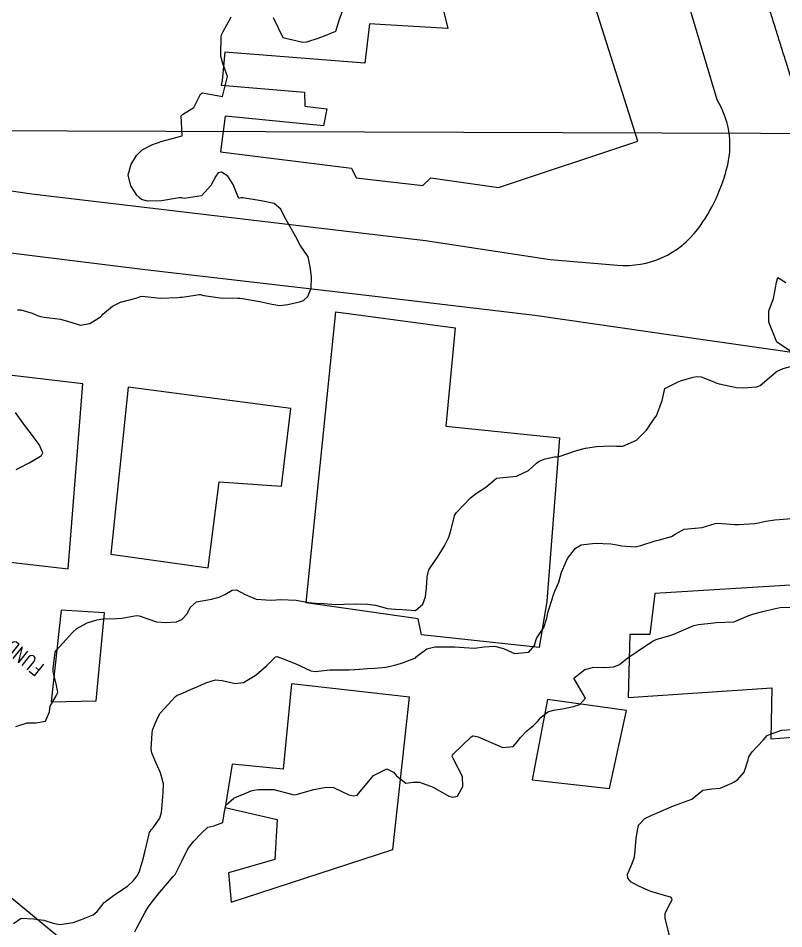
# Model space of a CAD drawing. Header units: metres. Extents: x 307586 to 320046, y 7427249 to 7434250.
# Drawn here: x 319146.4 to 319223.3, y 7428942.2 to 7429033.7 of the extents above; entities that cross this region are included whole.
import ezdxf

# ---------------------------------------------------------------- set-up
doc = ezdxf.new("R2010")
doc.units = ezdxf.units.M
doc.header["$MEASUREMENT"] = 0
doc.linetypes.add('CONTINUO', pattern=[0])
for name, color, linetype in [('Curvas de Nivel 1m', 11, 'Continuous'), ('Curvas de Nivel 5m', 15, 'Continuous'), ('Divisa', 42, 'FENCELINE2'), ('Edificações', 30, 'Continuous'), ('TEXTO', 45, 'Continuous'), ('Vias Primárias', 230, 'Continuous')]:
    doc.layers.add(name, color=color, linetype=linetype)
doc.styles.add('ROMANS', font='romans', dxfattribs={"height": 0.2})
doc.linetypes.add('FENCELINE2', pattern='A,0.25,-0.1,[132,ltypeshp.shx,S=0.1,R=0,X=-0.1,Y=0],-0.1,1', length=1.45)

msp = doc.modelspace()

# ---------------------------------------------------------------- linework, layer by layer
at = {"layer": 'Curvas de Nivel 1m', "flags": 128}
for points, elevation in [([(319172.001, 7429033.755), (319172.973, 7429031.74), (319174.968, 7429031.271), (319175.375, 7429031.309), (319176.632, 7429031.703), (319176.868, 7429031.807), (319176.975, 7429031.852), (319178.292, 7429032.371), (319178.686, 7429033.675), (319179.011, 7429034.465)], 776), ([(319146.324, 7429004.377), (319146.638, 7429004.393), (319147.773, 7429004.043), (319148.387, 7429003.79), (319148.63, 7429003.731), (319148.997, 7429003.659), (319150.635, 7429003.451), (319151.432, 7429003.197), (319152.626, 7429002.838), (319153.59, 7429003.009), (319154.639, 7429003.678), (319154.774, 7429003.826), (319154.888, 7429003.958), (319155.849, 7429004.75), (319156.655, 7429005.157), (319158.346, 7429005.601), (319158.661, 7429005.735), (319158.823, 7429005.747), (319160.66, 7429005.555), (319162.424, 7429005.627), (319162.661, 7429005.642), (319162.868, 7429005.651), (319164.163, 7429005.845), (319164.576, 7429005.928), (319164.664, 7429005.928), (319165.028, 7429005.836), (319166.661, 7429005.595), (319168.437, 7429005.57), (319168.661, 7429005.568), (319168.913, 7429005.534), (319170.657, 7429005.223), (319171.862, 7429004.959), (319172.654, 7429004.834), (319173.477, 7429004.909), (319174.658, 7429005.199), (319175.044, 7429005.331), (319175.485, 7429005.712), (319175.812, 7429006.569), (319175.835, 7429007.708), (319175.714, 7429008.693), (319175.5, 7429009.712), (319174.724, 7429010.873), (319174.269, 7429011.725), (319173.686, 7429012.794), (319173.14, 7429013.736), (319172.77, 7429014.485), (319172.097, 7429015.071), (319170.778, 7429015.318), (319168.951, 7429015.618), (319168.781, 7429015.619), (319168.564, 7429015.576), (319168.453, 7429015.795), (319167.963, 7429016.971), (319167.441, 7429017.81), (319166.809, 7429018.222), (319166.482, 7429018.149), (319166.247, 7429017.826), (319165.751, 7429016.873), (319164.783, 7429015.84), (319163.071, 7429015.566), (319162.781, 7429015.636), (319162.559, 7429015.642), (319160.777, 7429015.325), (319159.375, 7429015.306), (319158.779, 7429015.48), (319158.524, 7429015.657), (319158.293, 7429015.917), (319157.704, 7429016.839), (319157.443, 7429017.93), (319157.739, 7429019.006), (319158.297, 7429019.918), (319158.839, 7429020.472), (319159.802, 7429020.942), (319160.847, 7429021.328), (319162.853, 7429021.86), (319162.764, 7429023.862), (319162.884, 7429023.99), (319164.022, 7429024.719), (319164.602, 7429025.843), (319164.71, 7429026.036), (319164.906, 7429026.181), (319166.903, 7429025.82), (319167.426, 7429027.812), (319166.942, 7429029.126), (319166.755, 7429029.822), (319166.743, 7429030.034), (319166.768, 7429031.822), (319166.794, 7429032.004), (319166.981, 7429032.342), (319167.509, 7429033.298), (319167.775, 7429033.808)], 776), ([(319224.6, 7428999.817), (319222.613, 7429001.14), (319221.808, 7429003.153), (319221.791, 7429004.29), (319222.156, 7429005.148), (319222.29, 7429005.524), (319222.562, 7429007.142), (319222.698, 7429007.64), (319223.514, 7429007.132)], 777), ([(319146.138, 7428962.523), (319147.267, 7428962.913), (319148.142, 7428962.894), (319149.105, 7428963.058), (319149.533, 7428964.016), (319149.601, 7428964.576), (319150.177, 7428965.629), (319150.32, 7428965.869), (319150.351, 7428966.007), (319150.342, 7428966.165), (319150.191, 7428966.816), (319149.906, 7428968.013), (319149.892, 7428968.329), (319150.108, 7428970.011), (319150.147, 7428970.098), (319150.235, 7428970.194), (319151.822, 7428971.986), (319152.257, 7428972.385), (319153.293, 7428972.939), (319154.272, 7428973.251), (319154.887, 7428973.338), (319156.275, 7428973.373), (319156.792, 7428973.408), (319158.28, 7428973.699), (319158.534, 7428973.653), (319160.27, 7428973.032), (319161.18, 7428972.966), (319162.271, 7428973.055), (319162.837, 7428973.292), (319163.373, 7428973.849), (319163.664, 7428974.471), (319164.295, 7428975.057), (319165.807, 7428975.326), (319166.299, 7428975.445), (319166.57, 7428975.538), (319167.133, 7428975.802), (319167.875, 7428976.227), (319168.308, 7428976.261), (319169.19, 7428975.781), (319170.298, 7428975.318), (319171.761, 7428975.212), (319172.298, 7428975.255), (319172.748, 7428975.285), (319174.298, 7428975.226), (319175.59, 7428974.995), (319176.295, 7428974.922), (319177.102, 7428974.875), (319178.294, 7428974.802), (319179.13, 7428974.827), (319180.295, 7428974.851), (319181.486, 7428974.824), (319182.294, 7428974.714), (319183.5, 7428974.399), (319184.29, 7428974.312), (319184.99, 7428974.29), (319186.289, 7428974.176), (319187.038, 7428974.82), (319187.316, 7428975.56), (319187.413, 7428976.457), (319187.466, 7428977.559), (319187.634, 7428978.257), (319188.349, 7428979.318), (319188.453, 7428979.447), (319188.523, 7428979.548), (319189.228, 7428980.678), (319189.637, 7428981.537), (319189.822, 7428982.095), (319190.17, 7428983.532), (319190.219, 7428983.718), (319190.408, 7428984.029), (319191.824, 7428985.509), (319192.43, 7428985.974), (319193.36, 7428986.57), (319194.453, 7428987.48), (319196.455, 7428987.669), (319197.649, 7428988.25), (319198.468, 7428988.978), (319198.725, 7428989.173), (319199.341, 7428989.421), (319200.279, 7428989.608), (319200.475, 7428989.615), (319200.73, 7428989.661), (319202.482, 7428990.249), (319203.378, 7428990.477), (319204.486, 7428990.647), (319205.871, 7428990.724), (319206.486, 7428990.682), (319207.129, 7428990.681), (319208.493, 7428991.31), (319209.515, 7428992.293), (319210.172, 7428993.294), (319210.32, 7428993.497), (319210.527, 7428993.734), (319211.101, 7428995.282), (319211.352, 7428996.487), (319212.57, 7428997.096), (319212.685, 7428997.145), (319212.915, 7428997.257), (319214.188, 7428997.633), (319214.577, 7428997.69), (319215.011, 7428997.667), (319216.112, 7428997.217), (319216.57, 7428997.034), (319216.818, 7428996.959), (319218.564, 7428996.573), (319219.193, 7428996.554), (319220.565, 7428996.664), (319220.945, 7428996.786), (319221.376, 7428997.158), (319222.584, 7428998.199), (319223.235, 7428998.485), (319224.59, 7428998.845)], 777), ([(319146.167, 7428988.334), (319146.449, 7428988.473), (319147.484, 7428989.013), (319148.466, 7428989.592), (319148.726, 7428989.77), (319148.849, 7428990.026), (319148.481, 7428990.854), (319147.988, 7428991.535), (319147.606, 7428992.043), (319147.123, 7428992.675), (319146.507, 7428993.505), (319146.091, 7428994.064)], 776), ([(319145.9, 7428942.762), (319146.668, 7428943.28), (319147.905, 7428943.21), (319148.951, 7428943.067), (319149.901, 7428942.796), (319150.562, 7428942.656), (319151.902, 7428942.849), (319152.735, 7428943.141), (319153.909, 7428943.616), (319154.297, 7428943.954), (319155.001, 7428944.869), (319155.938, 7428945.572), (319156.16, 7428945.708), (319156.506, 7428945.924), (319157.366, 7428946.498), (319157.954, 7428947.061), (319158.334, 7428947.531), (319158.548, 7428947.904), (319158.868, 7428949.013), (319159.106, 7428949.899), (319159.274, 7428950.623), (319159.58, 7428951.894), (319159.751, 7428952.159), (319160.021, 7428952.448), (319160.605, 7428953.311), (319160.77, 7428953.879), (319160.828, 7428954.655), (319160.959, 7428955.877), (319160.974, 7428956.779), (319160.672, 7428957.881), (319160.102, 7428959.167), (319159.818, 7428959.893), (319159.752, 7428960.258), (319159.827, 7428961.893), (319159.869, 7428962.16), (319160.147, 7428962.839), (319160.469, 7428963.575), (319160.66, 7428963.883), (319162.18, 7428965.548), (319162.362, 7428965.678), (319162.808, 7428965.854), (319163.76, 7428966.271), (319164.189, 7428966.463), (319165.328, 7428966.956), (319166.197, 7428967.208), (319166.859, 7428967.141), (319168.193, 7428966.839), (319169.019, 7428966.958), (319170.202, 7428967.672), (319170.334, 7428967.768), (319171.337, 7428968.632), (319172.23, 7428969.537), (319172.397, 7428969.572), (319174.22, 7428968.851), (319175.77, 7428968.136), (319176.208, 7428968.048), (319177.678, 7428968.209), (319178.211, 7428968.23), (319179.647, 7428968.22), (319180.212, 7428968.267), (319181.484, 7428968.361), (319182.214, 7428968.382), (319183.32, 7428968.505), (319184.219, 7428968.702), (319184.908, 7428968.905), (319186.23, 7428969.396), (319186.324, 7428969.477), (319186.403, 7428969.568), (319187.453, 7428970.346), (319188.243, 7428970.522), (319189.254, 7428970.529), (319190.243, 7428970.542), (319191.193, 7428970.466), (319192.242, 7428970.397), (319193.207, 7428970.527), (319194.244, 7428970.614), (319195.147, 7428970.372), (319196.237, 7428969.863), (319197.686, 7428969.988), (319198.245, 7428970.673), (319198.415, 7428971.264), (319198.506, 7428971.427), (319199.207, 7428972.482), (319199.503, 7428973.418), (319199.638, 7428974.068), (319200.052, 7428975.413), (319200.113, 7428975.605), (319200.314, 7428976.142), (319200.715, 7428977.016), (319200.815, 7428977.403), (319200.966, 7428978.028), (319201.575, 7428979.392), (319202.363, 7428980.438), (319202.96, 7428980.781), (319204.369, 7428980.958), (319205.923, 7428980.891), (319206.368, 7428980.807), (319207.025, 7428980.664), (319208.366, 7428980.595), (319208.956, 7428980.715), (319210.372, 7428981.166), (319210.815, 7428981.283), (319212.013, 7428981.631), (319212.382, 7428981.847), (319213.301, 7428982.339), (319214.391, 7428982.452), (319215.107, 7428982.515), (319216.398, 7428982.912), (319216.664, 7428982.943), (319218.397, 7428982.816), (319218.773, 7428982.81), (319220.399, 7428982.921), (319220.614, 7428982.952), (319221.497, 7428983.154), (319222.404, 7428983.284), (319224.112, 7428983.416)], 778), ([(319158.112, 7428941.907), (319158.305, 7428942.31), (319159.124, 7428943.892), (319159.429, 7428944.386), (319159.935, 7428945.063), (319160.615, 7428945.88), (319161.959, 7428947.468), (319162.139, 7428947.68), (319162.254, 7428947.857), (319162.825, 7428949.006), (319163.238, 7428949.848), (319163.499, 7428950.344), (319164.004, 7428950.996), (319164.804, 7428951.828), (319165.434, 7428952.407), (319166.024, 7428952.552), (319166.933, 7428952.897), (319167.077, 7428953.8), (319167.226, 7428954.623), (319168.059, 7428955.35), (319168.362, 7428955.485), (319169.087, 7428955.78), (319169.773, 7428956.066), (319170.067, 7428956.139), (319170.515, 7428956.211), (319172.068, 7428956.216), (319173.847, 7428955.722), (319174.063, 7428955.686), (319174.325, 7428955.716), (319176.068, 7428956.211), (319177.308, 7428956.44), (319178.07, 7428956.397), (319179.618, 7428955.654), (319180.062, 7428955.555), (319180.436, 7428955.644), (319182.083, 7428957.62), (319183.427, 7428958.273), (319184.088, 7428957.941), (319184.397, 7428957.595), (319185.322, 7428956.828), (319186.077, 7428956.935), (319186.691, 7428956.949), (319188.072, 7428956.441), (319189.648, 7428955.534), (319190.062, 7428955.427), (319190.525, 7428955.523), (319191.073, 7428956.515), (319191.024, 7428957.516), (319190.109, 7428959.242), (319189.988, 7428959.531), (319190.005, 7428959.64), (319190.115, 7428959.785), (319191.907, 7428961.503), (319192.055, 7428961.581), (319192.134, 7428961.588), (319192.607, 7428961.495), (319194.126, 7428960.813), (319195.082, 7428960.426), (319196.124, 7428960.533), (319196.556, 7428961.019), (319196.838, 7428961.443), (319197.478, 7428962.102), (319198.151, 7428962.626), (319198.56, 7428963.023), (319198.91, 7428963.423), (319199.582, 7428964.003), (319200.171, 7428964.177), (319201.073, 7428964.298), (319202.175, 7428964.546), (319202.8, 7428964.75), (319203.381, 7428965.368), (319202.213, 7428967.38), (319203.331, 7428968.26), (319204.224, 7428968.481), (319205.339, 7428968.458), (319206.225, 7428968.531), (319206.793, 7428968.759), (319207.518, 7428969.317), (319207.91, 7428969.639), (319208.238, 7428969.839), (319209.116, 7428970.429), (319210.252, 7428971.179), (319210.497, 7428971.286), (319211.853, 7428971.673), (319212.261, 7428971.811), (319213.275, 7428972.243), (319214.274, 7428972.667), (319214.73, 7428972.779), (319216.279, 7428972.946), (319216.524, 7428972.963), (319218.281, 7428973.048), (319218.392, 7428973.079), (319218.612, 7428973.187), (319219.782, 7428973.681), (319220.29, 7428973.849), (319221.209, 7428974.073), (319222.295, 7428974.352), (319222.959, 7428974.471), (319224.297, 7428974.528)], 779)]:
    msp.add_lwpolyline(points, dxfattribs=dict(at, elevation=elevation))
at = {"layer": 'Curvas de Nivel 5m', "elevation": 780, "flags": 128}
msp.add_lwpolyline([(319211.893, 7428941.26), (319211.399, 7428943.265), (319211.394, 7428943.8), (319211.939, 7428944.836), (319212.077, 7428945.123), (319212.065, 7428945.259), (319211.945, 7428945.377), (319211.787, 7428945.42), (319209.953, 7428945.956), (319208.807, 7428946.45), (319207.967, 7428946.91), (319207.646, 7428947.313), (319207.603, 7428947.687), (319207.985, 7428948.536), (319208.273, 7428949.306), (319208.353, 7428949.661), (319208.471, 7428951.303), (319208.72, 7428952.612), (319209.328, 7428953.291), (319210.046, 7428953.623), (319210.678, 7428953.902), (319212.055, 7428954.497), (319212.608, 7428954.704), (319214.063, 7428955.24), (319215.173, 7428956.127), (319216.079, 7428956.274), (319216.93, 7428956.351), (319218.088, 7428956.834), (319218.316, 7428956.961), (319218.643, 7428957.184), (319219.33, 7428957.948), (319219.732, 7428959.174), (319219.791, 7428959.498), (319220.121, 7428960.001), (319221.22, 7428961.154), (319221.653, 7428961.634), (319222.143, 7428961.828), (319223.11, 7428962.169), (319224.15, 7428962.23)], dxfattribs=at)
at = {"layer": 'Divisa'}
msp.add_lwpolyline([(319195.491, 7428893.154), (319178.928, 7428911.825), (319162.262, 7428931.636), (319117.965, 7428968.166), (319107.593, 7428975.46), (319093.439, 7428984.686), (319093.679, 7428985.752), (319088.501, 7428990.62), (319080.038, 7428996.447)], dxfattribs=at)
at = {"layer": 'Edificações'}
for points in [[(319208.651, 7429021.327), (319200.59, 7429046.68), (319186.897, 7429043.435), (319189.566, 7429032.655), (319183.3, 7429033.003), (319181.675, 7429033.118), (319181.211, 7429029.177), (319167.155, 7429030.276), (319166.864, 7429027.436), (319166.777, 7429026.955), (319175.149, 7429026.233), (319175.167, 7429024.854), (319177.385, 7429024.577), (319177.062, 7429022.869), (319167.171, 7429023.839), (319166.709, 7429020.238), (319179.881, 7429018.622), (319180.343, 7429017.652), (319187.045, 7429016.868), (319187.83, 7429017.652), (319194.624, 7429016.683), (319208.651, 7429021.327)], [(319152.86, 7428996.946), (319141.208, 7428998.315), (319142.408, 7429006.702), (319132.298, 7429008.328), (319130.242, 7428985.222), (319140.523, 7428983.682), (319140.352, 7428979.647), (319151.404, 7428978.363), (319152.86, 7428996.946)], [(319199.496, 7428975.123), (319198.735, 7428970.479), (319186.901, 7428971.745), (319186.563, 7428973.35), (319175.32, 7428974.954), (319178.279, 7429004.178), (319190.282, 7429002.573), (319189.352, 7428992.695), (319200.764, 7428991.512), (319199.496, 7428975.123)], [(319157.413, 7428996.601), (319155.7, 7428979.828), (319165.466, 7428978.459), (319166.58, 7428987.102), (319172.834, 7428986.674), (319173.776, 7428994.462), (319157.413, 7428996.601)], [(319234.392, 7428963.632), (319231.483, 7428979.144), (319224.523, 7428976.757), (319210.344, 7428975.876), (319209.863, 7428971.776), (319207.837, 7428971.776), (319207.681, 7428965.447), (319222.12, 7428966.433), (319222.016, 7428961.297), (319227.418, 7428961.712), (319234.392, 7428963.632)], [(319154.207, 7428965.095), (319155.06, 7428973.956), (319150.71, 7428974.211), (319149.686, 7428965.01), (319154.207, 7428965.095)], [(319185.704, 7428965.48), (319173.838, 7428966.825), (319172.996, 7428958.251), (319167.863, 7428958.755), (319167.189, 7428954.384), (319172.407, 7428953.207), (319172.155, 7428949.172), (319167.526, 7428947.827), (319167.778, 7428944.885), (319184.02, 7428950.181), (319185.704, 7428965.48)], [(319205.787, 7428956.29), (319207.516, 7428964.141), (319199.551, 7428965.24), (319198.031, 7428957.179), (319205.787, 7428956.29)]]:
    msp.add_lwpolyline(points, dxfattribs=at)
at = {"layer": 'TEXTO', "linetype": 'CONTINUO'}
msp.add_polyline3d([(319081.603, 7429022.6, 0), (319708.815, 7429020.481, 0)], dxfattribs=at)
at = {"layer": 'Vias Primárias'}
for points in [[(319116.301, 7429020.629), (319147.753, 7429016.026), (319187.293, 7429011.34), (319199.823, 7429009.429), (319206.586, 7429008.866, 0.258086), (319214.663, 7429012.494, 0.104098), (319217.673, 7429018.953, 0.197623), (319216.611, 7429025.473), (319211.475, 7429042.697), (319205.586, 7429061.302), (319200.324, 7429079.85), (319194.81, 7429097.023), (319190.174, 7429113.134), (319187.73, 7429119.732), (319178.586, 7429137.763), (319172.006, 7429151.489), (319162.672, 7429167.964), (319152.334, 7429185.762), (319143.626, 7429200.361)], [(319116.301, 7429020.629), (319147.753, 7429016.026), (319187.293, 7429011.34), (319199.823, 7429009.429), (319206.586, 7429008.866, 0.258086), (319214.663, 7429012.494, 0.104098), (319217.673, 7429018.953, 0.197623), (319216.611, 7429025.473), (319211.475, 7429042.697), (319205.586, 7429061.302), (319200.324, 7429079.85), (319194.81, 7429097.023), (319190.174, 7429113.134), (319187.73, 7429119.732), (319178.586, 7429137.763), (319172.006, 7429151.489), (319162.672, 7429167.964), (319152.334, 7429185.762), (319143.626, 7429200.361)], [(319136.885, 7428826.256), (319153.55, 7428838.922), (319161.002, 7428846.653), (319173.674, 7428858.047), (319189.95, 7428870.486), (319203.116, 7428886.586), (319214.565, 7428901.809), (319223.511, 7428914.147), (319233.733, 7428927.872), (319237.624, 7428933.388, 0.202258), (319240.124, 7428944.829), (319238.794, 7428957.884), (319235.186, 7428970.774), (319230.964, 7428987.379), (319227.517, 7428998.279, 0.321187), (319225.297, 7428999.942), (319215.195, 7429001.384), (319198.301, 7429003.832), (319180.797, 7429005.897), (319159.13, 7429008.398), (319136.127, 7429011.233)], [(319136.885, 7428826.256), (319153.55, 7428838.922), (319161.002, 7428846.653), (319173.674, 7428858.047), (319189.95, 7428870.486), (319203.116, 7428886.586), (319214.565, 7428901.809), (319223.511, 7428914.147), (319233.733, 7428927.872), (319237.624, 7428933.388, 0.202258), (319240.124, 7428944.829), (319238.794, 7428957.884), (319235.186, 7428970.774), (319230.964, 7428987.379), (319227.517, 7428998.279, 0.321187), (319225.297, 7428999.942), (319215.195, 7429001.384), (319198.301, 7429003.832), (319180.797, 7429005.897), (319159.13, 7429008.398), (319136.127, 7429011.233)]]:
    msp.add_lwpolyline(points, format="xyb", dxfattribs=at)
msp.add_rational_spline([(319236.35, 7429005.79), (319229.913, 7429007.599), (319228.097, 7429014.034), (319227.104, 7429017.553), (319226.11, 7429021.071), (319224.079, 7429027.548), (319222.047, 7429034.026), (319220.425, 7429039.615), (319218.802, 7429045.204), (319216.652, 7429052.222), (319214.502, 7429059.239), (319211.878, 7429067.301), (319209.254, 7429075.363), (319207.104, 7429082.793), (319204.954, 7429090.223), (319202.392, 7429098.794), (319199.829, 7429107.366), (319197.492, 7429115.096), (319195.154, 7429122.827), (319193.573, 7429126.186), (319191.992, 7429129.546), (319189.903, 7429134.483), (319187.815, 7429139.421), (319184.431, 7429146.599), (319181.046, 7429153.777), (319174.963, 7429165.308), (319168.88, 7429176.839), (319167.578, 7429182.122), (319166.275, 7429187.406), (319164.566, 7429192.828), (319162.857, 7429198.251), (319160.584, 7429204.168), (319158.31, 7429210.085), (319156.625, 7429214.983), (319154.94, 7429219.882), (319154.001, 7429224.428), (319153.061, 7429228.974), (319152.983, 7429233.55), (319152.905, 7429238.126), (319154.643, 7429248.645), (319165.199, 7429247.147), (319169.462, 7429246.787), (319173.724, 7429246.428), (319184.205, 7429245.621), (319194.498, 7429247.755), (319198.582, 7429249.377), (319202.665, 7429250.999), (319208.085, 7429252.969), (319213.504, 7429254.939), (319221.021, 7429259.451), (319228.537, 7429263.963), (319231.896, 7429266.449), (319235.254, 7429268.935), (319236.359, 7429263.524), (319237.464, 7429258.113), (319238.293, 7429255.311), (319239.123, 7429252.509), (319239.394, 7429250.462, 2.606), (319239.665, 7429248.414, 5.213)], [1, 0.872335858669, 1, 1, 1, 1, 1, 1, 1, 1, 1, 1, 1, 1, 1, 1, 1, 1, 1, 1, 1, 1, 1, 1, 1, 1, 1, 1, 1, 1, 1, 1, 1, 1, 1, 1, 1, 1, 1, 0.715144370845, 1, 1, 1, 0.990134877931, 1, 1, 1, 1, 1, 1, 1, 1, 1, 1, 1, 1, 1, 1, 1], degree=2, knots=[0, 0, 0, 1.021673, 1.021673, 2.021673, 2.021673, 3.021673, 3.021673, 4.021673, 4.021673, 5.021673, 5.021673, 6.021673, 6.021673, 7.021673, 7.021673, 8.021673, 8.021673, 9.021673, 9.021673, 10.021673, 10.021673, 11.021673, 11.021673, 12.021673, 12.021673, 13.021673, 13.021673, 14.021673, 14.021673, 15.021673, 15.021673, 16.021673, 16.021673, 17.021673, 17.021673, 18.021673, 18.021673, 19.021673, 19.021673, 20.569604, 20.569604, 21.569604, 21.569604, 21.850765, 21.850765, 22.850765, 22.850765, 23.850765, 23.850765, 24.850765, 24.850765, 25.850765, 25.850765, 26.850765, 26.850765, 27.850765, 27.850765, 28.850765, 28.850765, 28.850765], dxfattribs=at)
msp.add_rational_spline([(319236.35, 7429005.79), (319229.913, 7429007.599), (319228.097, 7429014.034), (319227.104, 7429017.553), (319226.11, 7429021.071), (319224.079, 7429027.548), (319222.047, 7429034.026), (319220.425, 7429039.615), (319218.802, 7429045.204), (319216.652, 7429052.222), (319214.502, 7429059.239), (319211.878, 7429067.301), (319209.254, 7429075.363), (319207.104, 7429082.793), (319204.954, 7429090.223), (319202.392, 7429098.794), (319199.829, 7429107.366), (319197.492, 7429115.096), (319195.154, 7429122.827), (319193.573, 7429126.186), (319191.992, 7429129.546), (319189.903, 7429134.483), (319187.815, 7429139.421), (319184.431, 7429146.599), (319181.046, 7429153.777), (319174.963, 7429165.308), (319168.88, 7429176.839), (319167.578, 7429182.122), (319166.275, 7429187.406), (319164.566, 7429192.828), (319162.857, 7429198.251), (319160.584, 7429204.168), (319158.31, 7429210.085), (319156.625, 7429214.983), (319154.94, 7429219.882), (319154.001, 7429224.428), (319153.061, 7429228.974), (319152.983, 7429233.55), (319152.905, 7429238.126), (319154.643, 7429248.645), (319165.199, 7429247.147), (319169.462, 7429246.787), (319173.724, 7429246.428), (319184.205, 7429245.621), (319194.498, 7429247.755), (319198.582, 7429249.377), (319202.665, 7429250.999), (319208.085, 7429252.969), (319213.504, 7429254.939), (319221.021, 7429259.451), (319228.537, 7429263.963), (319231.896, 7429266.449), (319235.254, 7429268.935), (319236.359, 7429263.524), (319237.464, 7429258.113), (319238.293, 7429255.311), (319239.123, 7429252.509), (319239.394, 7429250.462, 2.606), (319239.665, 7429248.414, 5.213)], [1, 0.872335858669, 1, 1, 1, 1, 1, 1, 1, 1, 1, 1, 1, 1, 1, 1, 1, 1, 1, 1, 1, 1, 1, 1, 1, 1, 1, 1, 1, 1, 1, 1, 1, 1, 1, 1, 1, 1, 1, 0.715144370845, 1, 1, 1, 0.990134877931, 1, 1, 1, 1, 1, 1, 1, 1, 1, 1, 1, 1, 1, 1, 1], degree=2, knots=[0, 0, 0, 1.021673, 1.021673, 2.021673, 2.021673, 3.021673, 3.021673, 4.021673, 4.021673, 5.021673, 5.021673, 6.021673, 6.021673, 7.021673, 7.021673, 8.021673, 8.021673, 9.021673, 9.021673, 10.021673, 10.021673, 11.021673, 11.021673, 12.021673, 12.021673, 13.021673, 13.021673, 14.021673, 14.021673, 15.021673, 15.021673, 16.021673, 16.021673, 17.021673, 17.021673, 18.021673, 18.021673, 19.021673, 19.021673, 20.569604, 20.569604, 21.569604, 21.569604, 21.850765, 21.850765, 22.850765, 22.850765, 23.850765, 23.850765, 24.850765, 24.850765, 25.850765, 25.850765, 26.850765, 26.850765, 27.850765, 27.850765, 28.850765, 28.850765, 28.850765], dxfattribs=at)

# ---------------------------------------------------------------- texts
at = {"layer": 'TEXTO', "style": 'ROMANS', "width": 0.8}
msp.add_text('FUNDO=771,800 (SEÇÃO JUSANTE)', height=1.5, rotation=141, dxfattribs=at).set_placement((319149.118, 7428968.669))

doc.saveas('drawing.dxf')
